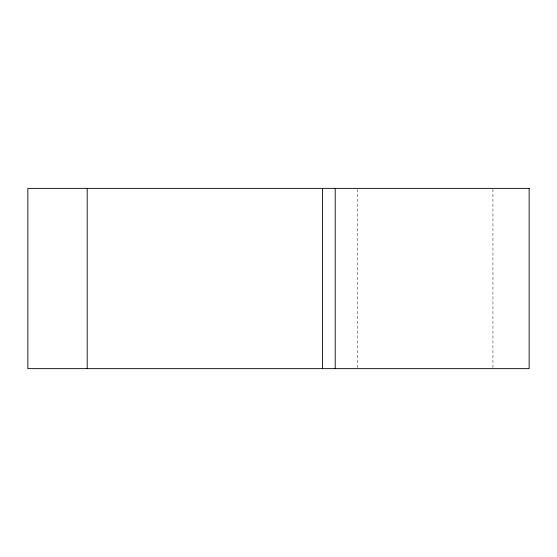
<?xml version="1.0" encoding="UTF-8"?>
<svg xmlns="http://www.w3.org/2000/svg" width="557" height="557" viewBox="0 0 557 557"><rect width="100%" height="100%" fill="white"/><g stroke="black" fill="none" stroke-linecap="round" stroke-linejoin="round"><path stroke-width="0.42" stroke-dasharray="2.79 2.09" d="M492.945 189.234L492.945 367.766M357.747 189.234L357.747 367.766"/><path stroke-width="0.84" d="M335.21 188.363L335.21 368.637M322.44 188.363L322.44 368.637M87.191 188.363L87.191 368.637M529.15 188.363L27.85 188.363L27.85 368.637L529.15 368.637L529.15 188.363"/></g></svg>
